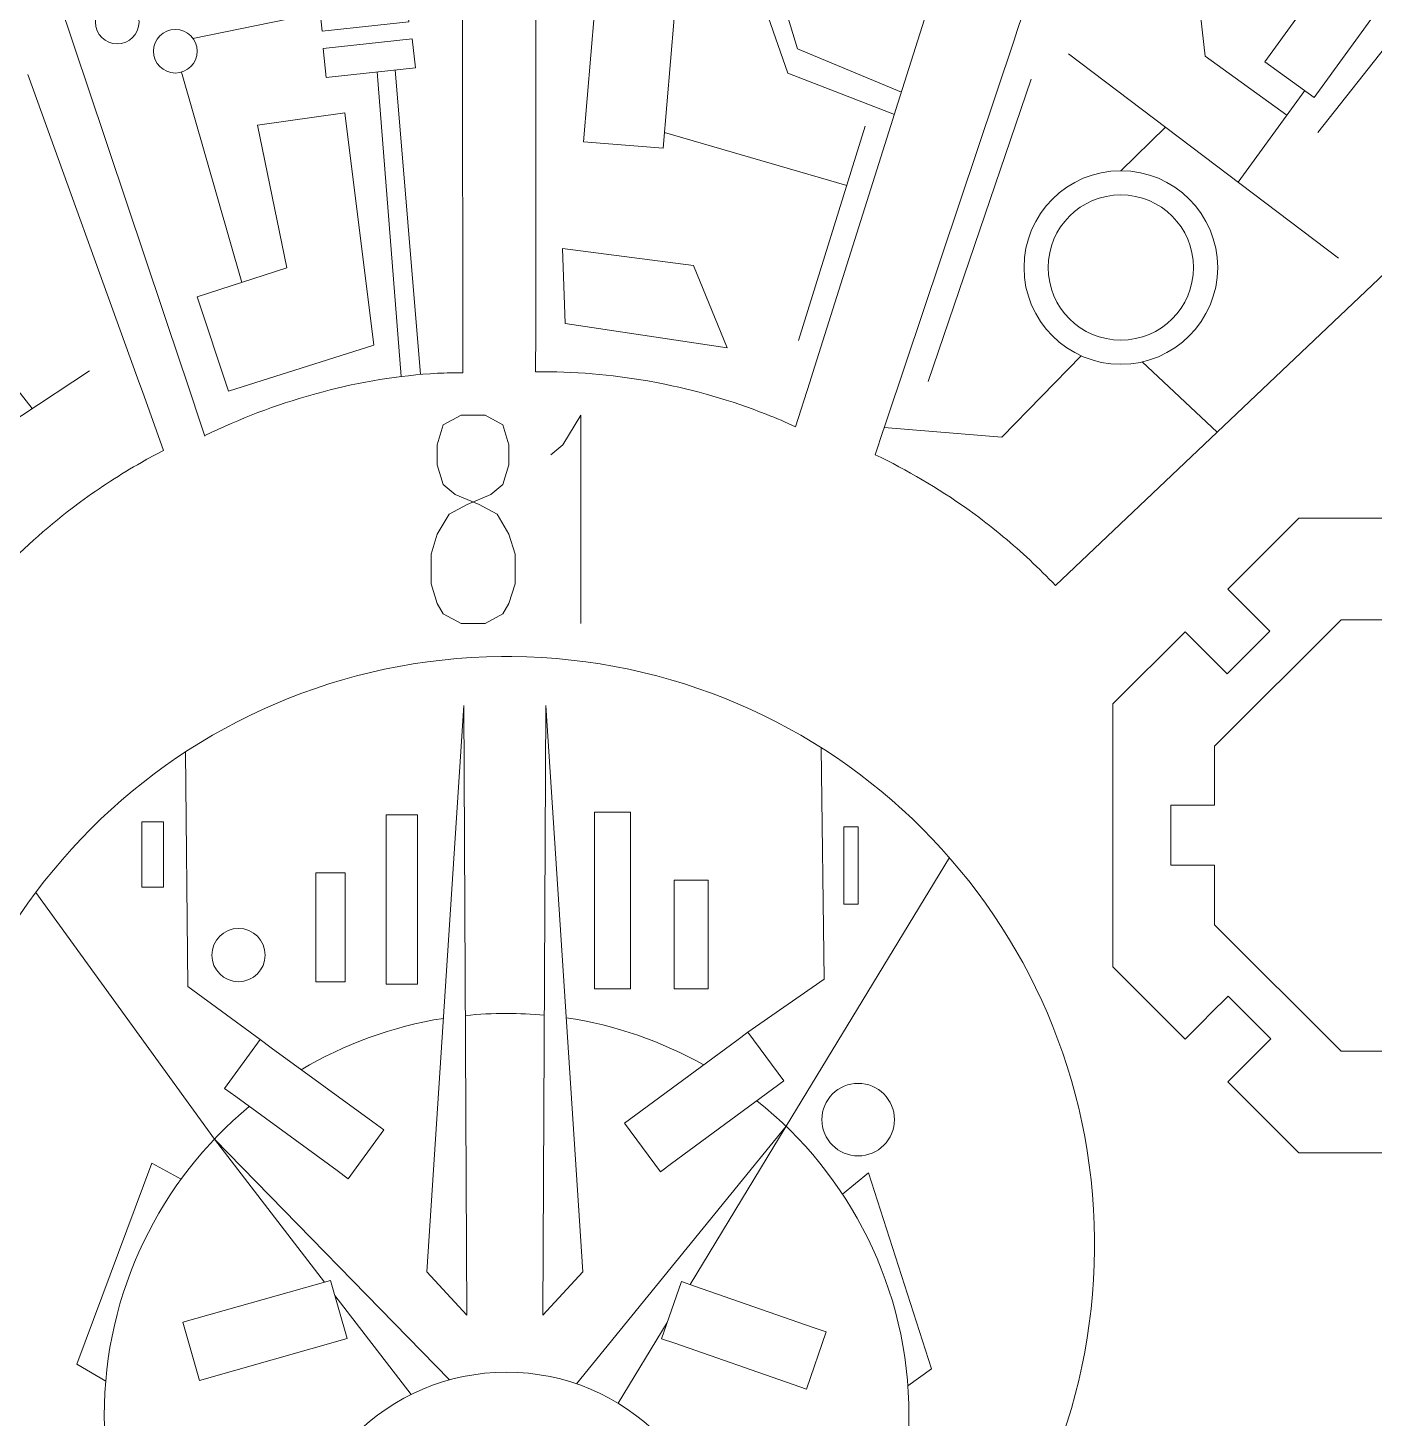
# Model space of a CAD drawing. Header units: millimetres. Extents: x -182 to 179, y -139 to 136.
# Drawn here: x -28.9 to 44.7, y -36.1 to 39.9 of the extents above; entities that cross this region are included whole.
import ezdxf

# ---------------------------------------------------------------- set-up
doc = ezdxf.new("R2010")
doc.units = ezdxf.units.MM
doc.header["$MEASUREMENT"] = 0
doc.layers.add('Layer 1', color=7, linetype='Continuous')

msp = doc.modelspace()

# ---------------------------------------------------------------- linework, layer by layer
at = {"layer": 'Layer 1', "color": 5, "lineweight": 9}
for points in [[(2.033, -12.6752), (4.0174, -12.6752), (4.0174, -3.018), (2.033, -3.018), (2.033, -12.6752)], [(-22.7051, -7.119), (-21.5145, -7.119), (-21.5145, -3.5472), (-22.7051, -3.5472), (-22.7051, -7.119)], [(-9.3441, -12.4107), (-7.6243, -12.4107), (-7.6243, -3.1503), (-9.3441, -3.1503), (-9.3441, -12.4107)], [(15.6595, -8.045), (16.4531, -8.045), (16.4531, -3.8118), (15.6595, -3.8118), (15.6595, -8.045)], [(-13.1804, -12.2784), (-11.593, -12.2784), (-11.593, -6.3252), (-13.1804, -6.3252), (-13.1804, -12.2784)], [(6.3986, -12.6752), (8.2506, -12.6752), (8.2506, -6.7222), (6.3986, -6.7222), (6.3986, -12.6752)]]:
    msp.add_lwpolyline(points, close=True, dxfattribs=at)
for centre, major_axis in [((-24.0421, 40.1696), (0, 1.1906)), ((-20.8671, 38.5821), (0, 1.1906)), ((30.8078, 26.7608), (0, 3.9687)), ((-17.4139, -10.8232), (0, 1.4552)), ((16.4528, -19.819), (0, 1.9844))]:
    msp.add_ellipse(centre, major_axis=major_axis, ratio=1, dxfattribs=at)
at = {"layer": 'Layer 1', "color": 1, "lineweight": 9}
for centre, major_axis in [((30.8078, 26.7608), (0, 5.2917)), ((-2.7628, -45.403), (0, 11.7788))]:
    msp.add_ellipse(centre, major_axis=major_axis, ratio=1, dxfattribs=at)
at = {"layer": 'Layer 1', "lineweight": 9}
for points, knots in [([(-1.1326, 75.6292), (-1.1326, 75.6292), (-1.1368, 70.2216), (-1.1368, 70.2216), (-1.1368, 70.2216), (4.0335, 70.2192), (8.6673, 67.015), (10.502, 62.1812), (10.502, 62.1812), (10.502, 62.1812), (13.6372, 61.635), (13.6372, 61.635), (13.6372, 61.635), (13.6372, 61.635), (11.4572, 49.1214), (11.4572, 49.1214), (11.4572, 49.1214), (11.4572, 49.1214), (8.322, 49.6676), (8.322, 49.6676), (8.322, 49.6676), (5.9541, 46.8974), (2.4883, 45.3034), (-1.156, 45.3058), (-1.156, 45.3058), (-1.156, 45.3058), (-1.1604, 39.5633), (-1.1604, 39.5633)], [0, 0, 0, 0, 0.125, 0.125, 0.125, 0.125, 0.25, 0.25, 0.25, 0.25, 0.375, 0.375, 0.375, 0.375, 0.5, 0.5, 0.5, 0.5, 0.625, 0.625, 0.625, 0.625, 0.75, 0.75, 0.75, 0.75, 1, 1, 1, 1]), ([(-5.1659, 37.9758), (-5.1659, 37.9758), (-5.1732, 45.5054), (-5.1732, 45.5054), (-5.1732, 45.5054), (-2.1107, 45.4927), (0.8409, 46.6412), (3.0883, 48.7219), (3.0883, 48.7219), (3.0883, 48.7219), (5.5517, 63.2632), (5.5517, 63.2632), (5.5517, 63.2632), (3.4397, 67.236), (-0.6977, 69.7075), (-5.1968, 69.6786), (-5.1968, 69.6786), (-5.1968, 69.6786), (-5.2011, 74.1123), (-5.2011, 74.1123)], [0, 0, 0, 0, 0.1666667, 0.1666667, 0.1666667, 0.1666667, 0.3333333, 0.3333333, 0.3333333, 0.3333333, 0.5, 0.5, 0.5, 0.5, 0.6666667, 0.6666667, 0.6666667, 0.6666667, 1, 1, 1, 1]), ([(29.9392, 71.5565), (29.9392, 71.5565), (27.9322, 65.2053), (27.9322, 65.2053), (27.9322, 65.2053), (31.8372, 63.9713), (34.7871, 60.7477), (35.6709, 56.7489), (35.6709, 56.7489), (36.5547, 52.7501), (35.2381, 48.5837), (32.2168, 45.8188), (32.2168, 45.8188), (29.1957, 43.054), (24.929, 42.1111), (21.024, 43.3451), (21.024, 43.3451), (21.024, 43.3451), (18.5135, 35.4009), (18.5135, 35.4009)], [0, 0, 0, 0, 0.1666667, 0.1666667, 0.1666667, 0.1666667, 0.3333333, 0.3333333, 0.3333333, 0.3333333, 0.5, 0.5, 0.5, 0.5, 0.6666667, 0.6666667, 0.6666667, 0.6666667, 1, 1, 1, 1]), ([(-36.0619, 67.6719), (-36.0619, 67.6719), (-34.5446, 63.1481), (-34.5446, 63.1481), (-34.5446, 63.1481), (-38.8194, 61.503), (-41.8532, 57.3578), (-41.8532, 52.5034), (-41.8532, 52.5034), (-41.8532, 46.206), (-36.7482, 41.101), (-30.4508, 41.101), (-30.4508, 41.101), (-29.3571, 41.101), (-28.2994, 41.2553), (-27.2981, 41.5428), (-27.2981, 41.5428), (-27.2981, 41.5428), (-27.259, 41.4263), (-27.259, 41.4263), (-27.259, 41.4263), (-27.259, 41.4263), (-24.7038, 33.8082), (-24.7038, 33.8082)], [0, 0, 0, 0, 0.1428571, 0.1428571, 0.1428571, 0.1428571, 0.2857143, 0.2857143, 0.2857143, 0.2857143, 0.4285714, 0.4285714, 0.4285714, 0.4285714, 0.5714286, 0.5714286, 0.5714286, 0.5714286, 0.7142857, 0.7142857, 0.7142857, 0.7142857, 1, 1, 1, 1]), ([(34.1921, 66.7288), (34.1921, 66.7288), (33.1673, 63.669), (33.1673, 63.669), (33.1673, 63.669), (37.1462, 62.3363), (40.1119, 58.9821), (40.9473, 54.8699), (40.9473, 54.8699), (41.7827, 50.7577), (40.3607, 46.5122), (37.2171, 43.7326), (37.2171, 43.7326), (34.0735, 40.9531), (29.6858, 40.0618), (25.7068, 41.3944), (25.7068, 41.3944), (25.7068, 41.3944), (25.1469, 39.7228), (25.1469, 39.7228)], [0, 0, 0, 0, 0.1666667, 0.1666667, 0.1666667, 0.1666667, 0.3333333, 0.3333333, 0.3333333, 0.3333333, 0.5, 0.5, 0.5, 0.5, 0.6666667, 0.6666667, 0.6666667, 0.6666667, 1, 1, 1, 1]), ([(41.3715, 36.0589), (41.3715, 36.0589), (38.681, 38.0098), (38.681, 38.0098), (38.681, 38.0098), (38.681, 38.0098), (46.1844, 48.3582), (46.1844, 48.3582), (46.1844, 48.3582), (46.1844, 48.3582), (48.875, 46.4073), (48.875, 46.4073), (48.875, 46.4073), (48.875, 46.4073), (41.3715, 36.0589), (41.3715, 36.0589)], [0, 0, 0, 0, 0.2, 0.2, 0.2, 0.2, 0.4, 0.4, 0.4, 0.4, 0.6, 0.6, 0.6, 0.6, 1, 1, 1, 1]), ([(54.7921, 35.5272), (54.7921, 35.5272), (27.2323, 9.3841), (27.2323, 9.3841), (27.2323, 9.3841), (26.7943, 9.8437), (26.3128, 10.3212), (25.8493, 10.7553), (25.8493, 10.7553), (24.8973, 11.6458), (23.8948, 12.4791), (22.8474, 13.2512)], [0, 0, 0, 0, 0.25, 0.25, 0.25, 0.25, 0.5, 0.5, 0.5, 0.5, 1, 1, 1, 1]), ([(-12.7959, 19.9719), (-10.7465, 20.512), (-8.65, 20.8589), (-6.5454, 20.9776), (-6.5454, 20.9776), (-6.0784, 21.0026), (-5.5774, 21.0088), (-5.1495, 21.0021), (-5.1495, 21.0021), (-5.1495, 21.0021), (-5.1517, 23.2724), (-5.1517, 23.2724)], [0, 0, 0, 0, 0.25, 0.25, 0.25, 0.25, 0.5, 0.5, 0.5, 0.5, 1, 1, 1, 1]), ([(-26.0492, 13.9487), (-24.9847, 14.7324), (-23.8737, 15.4534), (-22.7221, 16.1073), (-22.7221, 16.1073), (-22.3224, 16.3338), (-21.918, 16.5523), (-21.5091, 16.7623), (-21.5091, 16.7623), (-21.5091, 16.7623), (-22.6691, 19.9831), (-22.6691, 19.9831)], [0, 0, 0, 0, 0.25, 0.25, 0.25, 0.25, 0.5, 0.5, 0.5, 0.5, 1, 1, 1, 1]), ([(13.8017, 20.4905), (13.8017, 20.4905), (13.0331, 18.0584), (13.0331, 18.0584), (13.0331, 18.0584), (12.4997, 18.3028), (11.9731, 18.5229), (11.4277, 18.7388), (11.4277, 18.7388), (9.5109, 19.493), (7.5312, 20.0672), (5.5148, 20.4562)], [0, 0, 0, 0, 0.25, 0.25, 0.25, 0.25, 0.5, 0.5, 0.5, 0.5, 1, 1, 1, 1]), ([(57.958, 8.2188), (57.958, 8.2188), (58.8593, 9.12), (58.8593, 9.12), (58.8593, 9.12), (58.8593, 9.12), (54.9108, 13.0685), (54.9108, 13.0685), (54.9108, 13.0685), (54.9108, 13.0685), (49.4021, 13.0685), (49.4021, 13.0685), (49.4021, 13.0685), (49.4021, 13.0685), (49.4021, 9.8656), (49.4021, 9.8656), (49.4021, 9.8656), (49.4021, 9.8656), (46.1002, 9.8656), (46.1002, 9.8656), (46.1002, 9.8656), (46.1002, 9.8656), (46.1002, 13.0685), (46.1002, 13.0685), (46.1002, 13.0685), (46.1002, 13.0685), (40.5385, 13.0685), (40.5385, 13.0685), (40.5385, 13.0685), (40.5385, 13.0685), (36.6537, 9.1837), (36.6537, 9.1837), (36.6537, 9.1837), (36.6537, 9.1837), (38.9531, 6.8843), (38.9531, 6.8843), (38.9531, 6.8843), (38.9531, 6.8843), (36.6183, 4.5495), (36.6183, 4.5495), (36.6183, 4.5495), (36.6183, 4.5495), (35.6674, 5.5004), (35.6674, 5.5004)], [0, 0, 0, 0, 0.0833333, 0.0833333, 0.0833333, 0.0833333, 0.1666667, 0.1666667, 0.1666667, 0.1666667, 0.25, 0.25, 0.25, 0.25, 0.3333333, 0.3333333, 0.3333333, 0.3333333, 0.4166667, 0.4166667, 0.4166667, 0.4166667, 0.5, 0.5, 0.5, 0.5, 0.5833333, 0.5833333, 0.5833333, 0.5833333, 0.6666667, 0.6666667, 0.6666667, 0.6666667, 0.75, 0.75, 0.75, 0.75, 0.8333333, 0.8333333, 0.8333333, 0.8333333, 1, 1, 1, 1]), ([(35.2698, 5.898), (35.2698, 5.898), (34.3189, 6.8489), (34.3189, 6.8489), (34.3189, 6.8489), (34.3189, 6.8489), (30.3758, 2.9058), (30.3758, 2.9058), (30.3758, 2.9058), (30.3758, 2.9058), (30.3758, -11.4665), (30.3758, -11.4665), (30.3758, -11.4665), (30.3758, -11.4665), (34.3243, -15.415), (34.3243, -15.415), (34.3243, -15.415), (34.3243, -15.415), (35.2982, -14.4411), (35.2982, -14.4411)], [0, 0, 0, 0, 0.1666667, 0.1666667, 0.1666667, 0.1666667, 0.3333333, 0.3333333, 0.3333333, 0.3333333, 0.5, 0.5, 0.5, 0.5, 0.6666667, 0.6666667, 0.6666667, 0.6666667, 1, 1, 1, 1]), ([(35.9344, -5.9079), (35.9344, -5.9079), (33.5362, -5.9079), (33.5362, -5.9079), (33.5362, -5.9079), (33.5362, -5.9079), (33.5362, -2.6294), (33.5362, -2.6294), (33.5362, -2.6294), (33.5362, -2.6294), (35.9344, -2.6294), (35.9344, -2.6294), (35.9344, -2.6294), (35.9344, -2.6294), (35.9344, 0.6033), (35.9344, 0.6033), (35.9344, 0.6033), (35.9344, 0.6033), (42.841, 7.5099), (42.841, 7.5099), (42.841, 7.5099), (42.841, 7.5099), (52.6083, 7.5099), (52.6083, 7.5099), (52.6083, 7.5099), (52.6083, 7.5099), (59.515, 0.6033), (59.515, 0.6033), (59.515, 0.6033), (59.515, 0.6033), (59.515, -2.6294), (59.515, -2.6294), (59.515, -2.6294), (59.515, -2.6294), (62.0356, -2.6294), (62.0356, -2.6294), (62.0356, -2.6294), (62.0356, -2.6294), (62.0356, -5.9079), (62.0356, -5.9079), (62.0356, -5.9079), (62.0356, -5.9079), (59.515, -5.9079), (59.515, -5.9079), (59.515, -5.9079), (59.515, -5.9079), (59.515, -9.164), (59.515, -9.164), (59.515, -9.164), (59.515, -9.164), (52.6083, -16.0706), (52.6083, -16.0706), (52.6083, -16.0706), (52.6083, -16.0706), (42.841, -16.0706), (42.841, -16.0706), (42.841, -16.0706), (42.841, -16.0706), (35.9344, -9.164), (35.9344, -9.164), (35.9344, -9.164), (35.9344, -9.164), (35.9344, -5.9079), (35.9344, -5.9079)], [0, 0, 0, 0, 0.0588235, 0.0588235, 0.0588235, 0.0588235, 0.1176471, 0.1176471, 0.1176471, 0.1176471, 0.1764706, 0.1764706, 0.1764706, 0.1764706, 0.2352941, 0.2352941, 0.2352941, 0.2352941, 0.2941176, 0.2941176, 0.2941176, 0.2941176, 0.3529412, 0.3529412, 0.3529412, 0.3529412, 0.4117647, 0.4117647, 0.4117647, 0.4117647, 0.4705882, 0.4705882, 0.4705882, 0.4705882, 0.5294118, 0.5294118, 0.5294118, 0.5294118, 0.5882353, 0.5882353, 0.5882353, 0.5882353, 0.6470588, 0.6470588, 0.6470588, 0.6470588, 0.7058824, 0.7058824, 0.7058824, 0.7058824, 0.7647059, 0.7647059, 0.7647059, 0.7647059, 0.8235294, 0.8235294, 0.8235294, 0.8235294, 0.8823529, 0.8823529, 0.8823529, 0.8823529, 1, 1, 1, 1]), ([(35.6958, -14.0435), (35.6958, -14.0435), (36.6696, -13.0697), (36.6696, -13.0697), (36.6696, -13.0697), (36.6696, -13.0697), (39.0044, -15.4046), (39.0044, -15.4046), (39.0044, -15.4046), (39.0044, -15.4046), (36.6591, -17.7498), (36.6591, -17.7498), (36.6591, -17.7498), (36.6591, -17.7498), (40.5385, -21.6292), (40.5385, -21.6292), (40.5385, -21.6292), (40.5385, -21.6292), (46.1002, -21.6292), (46.1002, -21.6292), (46.1002, -21.6292), (46.1002, -21.6292), (46.1002, -18.404), (46.1002, -18.404), (46.1002, -18.404), (46.1002, -18.404), (49.4021, -18.404), (49.4021, -18.404), (49.4021, -18.404), (49.4021, -18.404), (49.4021, -21.6292), (49.4021, -21.6292), (49.4021, -21.6292), (49.4021, -21.6292), (54.9108, -21.6292), (54.9108, -21.6292), (54.9108, -21.6292), (54.9108, -21.6292), (58.8539, -17.6862), (58.8539, -17.6862), (58.8539, -17.6862), (58.8539, -17.6862), (57.9296, -16.7619), (57.9296, -16.7619)], [0, 0, 0, 0, 0.0833333, 0.0833333, 0.0833333, 0.0833333, 0.1666667, 0.1666667, 0.1666667, 0.1666667, 0.25, 0.25, 0.25, 0.25, 0.3333333, 0.3333333, 0.3333333, 0.3333333, 0.4166667, 0.4166667, 0.4166667, 0.4166667, 0.5, 0.5, 0.5, 0.5, 0.5833333, 0.5833333, 0.5833333, 0.5833333, 0.6666667, 0.6666667, 0.6666667, 0.6666667, 0.75, 0.75, 0.75, 0.75, 0.8333333, 0.8333333, 0.8333333, 0.8333333, 1, 1, 1, 1]), ([(11.776, -18.152), (11.776, -18.152), (6.2559, -22.2214), (6.2559, -22.2214), (6.2559, -22.2214), (6.2559, -22.2214), (5.6428, -22.6736), (5.6428, -22.6736), (5.6428, -22.6736), (5.6428, -22.6736), (3.6835, -20.0158), (3.6835, -20.0158), (3.6835, -20.0158), (3.6835, -20.0158), (4.2965, -19.5635), (4.2965, -19.5635), (4.2965, -19.5635), (4.2965, -19.5635), (9.8167, -15.4942), (9.8167, -15.4942), (9.8167, -15.4942), (9.8167, -15.4942), (10.4303, -15.042), (10.4303, -15.042), (10.4303, -15.042), (10.4303, -15.042), (12.3897, -17.6999), (12.3897, -17.6999), (12.3897, -17.6999), (12.3897, -17.6999), (11.776, -18.152), (11.776, -18.152)], [0, 0, 0, 0, 0.1111111, 0.1111111, 0.1111111, 0.1111111, 0.2222222, 0.2222222, 0.2222222, 0.2222222, 0.3333333, 0.3333333, 0.3333333, 0.3333333, 0.4444444, 0.4444444, 0.4444444, 0.4444444, 0.5555556, 0.5555556, 0.5555556, 0.5555556, 0.6666667, 0.6666667, 0.6666667, 0.6666667, 0.7777778, 0.7777778, 0.7777778, 0.7777778, 1, 1, 1, 1]), ([(-11.4126, -23.0493), (-11.4126, -23.0493), (-12.0271, -22.6011), (-12.0271, -22.6011), (-12.0271, -22.6011), (-12.0271, -22.6011), (-17.5678, -18.5597), (-17.5678, -18.5597), (-17.5678, -18.5597), (-17.5678, -18.5597), (-18.1845, -18.1098), (-18.1845, -18.1098), (-18.1845, -18.1098), (-18.1845, -18.1098), (-16.2387, -15.442), (-16.2387, -15.442), (-16.2387, -15.442), (-16.2387, -15.442), (-15.6219, -15.892), (-15.6219, -15.892), (-15.6219, -15.892), (-15.6219, -15.892), (-10.0813, -19.9335), (-10.0813, -19.9335), (-10.0813, -19.9335), (-10.0813, -19.9335), (-9.4668, -20.3816), (-9.4668, -20.3816), (-9.4668, -20.3816), (-9.4668, -20.3816), (-11.4126, -23.0493), (-11.4126, -23.0493)], [0, 0, 0, 0, 0.1111111, 0.1111111, 0.1111111, 0.1111111, 0.2222222, 0.2222222, 0.2222222, 0.2222222, 0.3333333, 0.3333333, 0.3333333, 0.3333333, 0.4444444, 0.4444444, 0.4444444, 0.4444444, 0.5555556, 0.5555556, 0.5555556, 0.5555556, 0.6666667, 0.6666667, 0.6666667, 0.6666667, 0.7777778, 0.7777778, 0.7777778, 0.7777778, 1, 1, 1, 1]), ([(-11.4842, -31.7819), (-11.4842, -31.7819), (-19.5477, -34.0705), (-19.5477, -34.0705), (-19.5477, -34.0705), (-19.5477, -34.0705), (-20.4492, -30.894), (-20.4492, -30.894), (-20.4492, -30.894), (-20.4492, -30.894), (-12.3858, -28.6054), (-12.3858, -28.6054), (-12.3858, -28.6054), (-12.3858, -28.6054), (-11.4842, -31.7819), (-11.4842, -31.7819)], [0, 0, 0, 0, 0.2, 0.2, 0.2, 0.2, 0.4, 0.4, 0.4, 0.4, 0.6, 0.6, 0.6, 0.6, 1, 1, 1, 1]), ([(14.7079, -31.425), (14.7079, -31.425), (13.624, -34.5439), (13.624, -34.5439), (13.624, -34.5439), (13.624, -34.5439), (12.9038, -34.2938), (12.9038, -34.2938), (12.9038, -34.2938), (12.9038, -34.2938), (6.4259, -32.0425), (6.4259, -32.0425), (6.4259, -32.0425), (6.4259, -32.0425), (5.7064, -31.7924), (5.7064, -31.7924), (5.7064, -31.7924), (5.7064, -31.7924), (6.7904, -28.6733), (6.7904, -28.6733), (6.7904, -28.6733), (6.7904, -28.6733), (7.5098, -28.9235), (7.5098, -28.9235), (7.5098, -28.9235), (7.5098, -28.9235), (13.9878, -31.1748), (13.9878, -31.1748), (13.9878, -31.1748), (13.9878, -31.1748), (14.7079, -31.425), (14.7079, -31.425)], [0, 0, 0, 0, 0.1111111, 0.1111111, 0.1111111, 0.1111111, 0.2222222, 0.2222222, 0.2222222, 0.2222222, 0.3333333, 0.3333333, 0.3333333, 0.3333333, 0.4444444, 0.4444444, 0.4444444, 0.4444444, 0.5555556, 0.5555556, 0.5555556, 0.5555556, 0.6666667, 0.6666667, 0.6666667, 0.6666667, 0.7777778, 0.7777778, 0.7777778, 0.7777778, 1, 1, 1, 1])]:
    msp.add_open_spline(points, degree=3, knots=knots, dxfattribs=at)
at = {"layer": 'Layer 1', "color": 1, "lineweight": 9}
for points, knots in [([(8.322, 49.6676), (8.322, 49.6676), (12.6031, 37.3916), (12.6031, 37.3916), (12.6031, 37.3916), (12.6031, 37.3916), (18.4289, 35.1328), (18.4289, 35.1328)], [0, 0, 0, 0, 0.3333333, 0.3333333, 0.3333333, 0.3333333, 1, 1, 1, 1]), ([(18.8114, 36.3431), (18.8114, 36.3431), (13.1322, 38.7145), (13.1322, 38.7145), (13.1322, 38.7145), (13.1322, 38.7145), (9.8896, 49.3945), (9.8896, 49.3945)], [0, 0, 0, 0, 0.3333333, 0.3333333, 0.3333333, 0.3333333, 1, 1, 1, 1]), ([(-8.6261, 44.933), (-8.6261, 44.933), (-13.3598, 44.41), (-13.3598, 44.41), (-13.3598, 44.41), (-13.3598, 44.41), (-12.8368, 39.6763), (-12.8368, 39.6763), (-12.8368, 39.6763), (-12.8368, 39.6763), (-8.1031, 40.1993), (-8.1031, 40.1993), (-8.1031, 40.1993), (-8.1031, 40.1993), (-8.6261, 44.933), (-8.6261, 44.933)], [0, 0, 0, 0, 0.2, 0.2, 0.2, 0.2, 0.4, 0.4, 0.4, 0.4, 0.6, 0.6, 0.6, 0.6, 1, 1, 1, 1]), ([(2.2385, 43.1311), (2.2385, 43.1311), (6.5891, 42.7691), (6.5891, 42.7691), (6.5891, 42.7691), (6.5891, 42.7691), (5.7991, 33.2769), (5.7991, 33.2769), (5.7991, 33.2769), (5.7991, 33.2769), (1.4485, 33.6389), (1.4485, 33.6389), (1.4485, 33.6389), (1.4485, 33.6389), (2.2385, 43.1311), (2.2385, 43.1311)], [0, 0, 0, 0, 0.2, 0.2, 0.2, 0.2, 0.4, 0.4, 0.4, 0.4, 0.6, 0.6, 0.6, 0.6, 1, 1, 1, 1]), ([(-10.0179, 22.5081), (-10.0179, 22.5081), (-17.9554, 19.9945), (-17.9554, 19.9945), (-17.9554, 19.9945), (-17.9554, 19.9945), (-19.6752, 25.1539), (-19.6752, 25.1539), (-19.6752, 25.1539), (-19.6752, 25.1539), (-14.7804, 26.7414), (-14.7804, 26.7414), (-14.7804, 26.7414), (-14.7804, 26.7414), (-16.3679, 34.5466), (-16.3679, 34.5466), (-16.3679, 34.5466), (-16.3679, 34.5466), (-11.6054, 35.2081), (-11.6054, 35.2081), (-11.6054, 35.2081), (-11.6054, 35.2081), (-10.0179, 22.5081), (-10.0179, 22.5081)], [0, 0, 0, 0, 0.1428571, 0.1428571, 0.1428571, 0.1428571, 0.2857143, 0.2857143, 0.2857143, 0.2857143, 0.4285714, 0.4285714, 0.4285714, 0.4285714, 0.5714286, 0.5714286, 0.5714286, 0.5714286, 0.7142857, 0.7142857, 0.7142857, 0.7142857, 1, 1, 1, 1]), ([(0.3009, 27.7997), (0.3009, 27.7997), (0.4332, 23.6987), (0.4332, 23.6987), (0.4332, 23.6987), (0.4332, 23.6987), (9.2967, 22.3758), (9.2967, 22.3758), (9.2967, 22.3758), (9.2967, 22.3758), (7.4446, 26.8737), (7.4446, 26.8737), (7.4446, 26.8737), (7.4446, 26.8737), (0.3009, 27.7997), (0.3009, 27.7997)], [0, 0, 0, 0, 0.2, 0.2, 0.2, 0.2, 0.4, 0.4, 0.4, 0.4, 0.6, 0.6, 0.6, 0.6, 1, 1, 1, 1]), ([(-5.2482, 18.6953), (-5.2482, 18.6953), (-6.2302, 18.1579), (-6.2302, 18.1579), (-6.2302, 18.1579), (-6.2302, 18.1579), (-6.5641, 17.0668), (-6.5641, 17.0668), (-6.5641, 17.0668), (-6.5641, 17.0668), (-6.5641, 15.9757), (-6.5641, 15.9757), (-6.5641, 15.9757), (-6.5641, 15.9757), (-6.2302, 14.9009), (-6.2302, 14.9009), (-6.2302, 14.9009), (-6.2302, 14.9009), (-5.582, 14.3472), (-5.582, 14.3472), (-5.582, 14.3472), (-5.582, 14.3472), (-4.2662, 13.8097), (-4.2662, 13.8097), (-4.2662, 13.8097), (-4.2662, 13.8097), (-3.2843, 13.2724), (-3.2843, 13.2724), (-3.2843, 13.2724), (-3.2843, 13.2724), (-2.6362, 12.1813), (-2.6362, 12.1813), (-2.6362, 12.1813), (-2.6362, 12.1813), (-2.3023, 11.0902), (-2.3023, 11.0902), (-2.3023, 11.0902), (-2.3023, 11.0902), (-2.3023, 9.4617), (-2.3023, 9.4617), (-2.3023, 9.4617), (-2.3023, 9.4617), (-2.6362, 8.3868), (-2.6362, 8.3868), (-2.6362, 8.3868), (-2.6362, 8.3868), (-2.9602, 7.8332), (-2.9602, 7.8332), (-2.9602, 7.8332), (-2.9602, 7.8332), (-3.9422, 7.2958), (-3.9422, 7.2958), (-3.9422, 7.2958), (-3.9422, 7.2958), (-5.2482, 7.2958), (-5.2482, 7.2958), (-5.2482, 7.2958), (-5.2482, 7.2958), (-6.2302, 7.8332), (-6.2302, 7.8332), (-6.2302, 7.8332), (-6.2302, 7.8332), (-6.5641, 8.3868), (-6.5641, 8.3868), (-6.5641, 8.3868), (-6.5641, 8.3868), (-6.8881, 9.4617), (-6.8881, 9.4617), (-6.8881, 9.4617), (-6.8881, 9.4617), (-6.8881, 11.0902), (-6.8881, 11.0902), (-6.8881, 11.0902), (-6.8881, 11.0902), (-6.5641, 12.1813), (-6.5641, 12.1813), (-6.5641, 12.1813), (-6.5641, 12.1813), (-5.9061, 13.2724), (-5.9061, 13.2724), (-5.9061, 13.2724), (-5.9061, 13.2724), (-4.9242, 13.8097), (-4.9242, 13.8097), (-4.9242, 13.8097), (-4.9242, 13.8097), (-3.6182, 14.3472), (-3.6182, 14.3472), (-3.6182, 14.3472), (-3.6182, 14.3472), (-2.9602, 14.9009), (-2.9602, 14.9009), (-2.9602, 14.9009), (-2.9602, 14.9009), (-2.6362, 15.9757), (-2.6362, 15.9757), (-2.6362, 15.9757), (-2.6362, 15.9757), (-2.6362, 17.0668), (-2.6362, 17.0668), (-2.6362, 17.0668), (-2.6362, 17.0668), (-2.9602, 18.1579), (-2.9602, 18.1579), (-2.9602, 18.1579), (-2.9602, 18.1579), (-3.9422, 18.6953), (-3.9422, 18.6953), (-3.9422, 18.6953), (-3.9422, 18.6953), (-5.2482, 18.6953), (-5.2482, 18.6953)], [0, 0, 0, 0, 0.0344828, 0.0344828, 0.0344828, 0.0344828, 0.0689655, 0.0689655, 0.0689655, 0.0689655, 0.1034483, 0.1034483, 0.1034483, 0.1034483, 0.137931, 0.137931, 0.137931, 0.137931, 0.1724138, 0.1724138, 0.1724138, 0.1724138, 0.2068966, 0.2068966, 0.2068966, 0.2068966, 0.2413793, 0.2413793, 0.2413793, 0.2413793, 0.2758621, 0.2758621, 0.2758621, 0.2758621, 0.3103448, 0.3103448, 0.3103448, 0.3103448, 0.3448276, 0.3448276, 0.3448276, 0.3448276, 0.3793103, 0.3793103, 0.3793103, 0.3793103, 0.4137931, 0.4137931, 0.4137931, 0.4137931, 0.4482759, 0.4482759, 0.4482759, 0.4482759, 0.4827586, 0.4827586, 0.4827586, 0.4827586, 0.5172414, 0.5172414, 0.5172414, 0.5172414, 0.5517241, 0.5517241, 0.5517241, 0.5517241, 0.5862069, 0.5862069, 0.5862069, 0.5862069, 0.6206897, 0.6206897, 0.6206897, 0.6206897, 0.6551724, 0.6551724, 0.6551724, 0.6551724, 0.6896552, 0.6896552, 0.6896552, 0.6896552, 0.7241379, 0.7241379, 0.7241379, 0.7241379, 0.7586207, 0.7586207, 0.7586207, 0.7586207, 0.7931034, 0.7931034, 0.7931034, 0.7931034, 0.8275862, 0.8275862, 0.8275862, 0.8275862, 0.862069, 0.862069, 0.862069, 0.862069, 0.8965517, 0.8965517, 0.8965517, 0.8965517, 0.9310345, 0.9310345, 0.9310345, 0.9310345, 1, 1, 1, 1]), ([(-0.3384, 16.5294), (-0.3384, 16.5294), (0.3097, 17.0668), (0.3097, 17.0668), (0.3097, 17.0668), (0.3097, 17.0668), (1.2917, 18.6953), (1.2917, 18.6953), (1.2917, 18.6953), (1.2917, 18.6953), (1.2917, 7.2958), (1.2917, 7.2958)], [0, 0, 0, 0, 0.25, 0.25, 0.25, 0.25, 0.5, 0.5, 0.5, 0.5, 1, 1, 1, 1]), ([(-7.1205, -28.1318), (-7.1205, -28.1318), (-4.9371, -30.5131), (-4.9371, -30.5131), (-4.9371, -30.5131), (-4.9371, -30.5131), (-5.0931, 2.8244), (-5.0931, 2.8244), (-5.0931, 2.8244), (-5.0931, 2.8244), (-7.1205, -28.1318), (-7.1205, -28.1318)], [0, 0, 0, 0, 0.25, 0.25, 0.25, 0.25, 0.5, 0.5, 0.5, 0.5, 1, 1, 1, 1]), ([(1.4089, -28.1318), (1.4089, -28.1318), (-0.7745, -30.5131), (-0.7745, -30.5131), (-0.7745, -30.5131), (-0.7745, -30.5131), (-0.6185, 2.8244), (-0.6185, 2.8244), (-0.6185, 2.8244), (-0.6185, 2.8244), (1.4089, -28.1318), (1.4089, -28.1318)], [0, 0, 0, 0, 0.25, 0.25, 0.25, 0.25, 0.5, 0.5, 0.5, 0.5, 1, 1, 1, 1]), ([(-0.6977, -14.1088), (-1.3775, -14.0455), (-2.0664, -14.0131), (-2.7628, -14.0131), (-2.7628, -14.0131), (-3.5228, -14.0131), (-4.2737, -14.0518), (-5.0138, -14.127)], [0, 0, 0, 0, 0.3333333, 0.3333333, 0.3333333, 0.3333333, 1, 1, 1, 1]), ([(-16.8286, -19.0989), (-21.6718, -23.1329), (-24.7547, -29.209), (-24.7547, -36.005), (-24.7547, -36.005), (-24.7547, -48.1507), (-14.9085, -57.9969), (-2.7628, -57.9969), (-2.7628, -57.9969), (9.3829, -57.9969), (19.2291, -48.1507), (19.2291, -36.005), (19.2291, -36.005), (19.2291, -29.0303), (15.9821, -22.8137), (10.9174, -18.7849)], [0, 0, 0, 0, 0.2, 0.2, 0.2, 0.2, 0.4, 0.4, 0.4, 0.4, 0.6, 0.6, 0.6, 0.6, 1, 1, 1, 1])]:
    msp.add_open_spline(points, degree=3, knots=knots, dxfattribs=at)
at = {"layer": 'Layer 1', "color": 5, "lineweight": 9}
for points, knots in [([(34.9798, 42.1762), (34.9798, 42.1762), (35.4244, 38.3166), (35.4244, 38.3166), (35.4244, 38.3166), (35.4244, 38.3166), (39.8848, 35.0825), (39.8848, 35.0825)], [0, 0, 0, 0, 0.3333333, 0.3333333, 0.3333333, 0.3333333, 1, 1, 1, 1]), ([(-7.9225, 39.2599), (-7.9225, 39.2599), (-12.7881, 38.726), (-12.7881, 38.726), (-12.7881, 38.726), (-12.7881, 38.726), (-12.6149, 37.148), (-12.6149, 37.148), (-12.6149, 37.148), (-12.6149, 37.148), (-7.7493, 37.6819), (-7.7493, 37.6819), (-7.7493, 37.6819), (-7.7493, 37.6819), (-7.9225, 39.2599), (-7.9225, 39.2599)], [0, 0, 0, 0, 0.2, 0.2, 0.2, 0.2, 0.4, 0.4, 0.4, 0.4, 0.6, 0.6, 0.6, 0.6, 1, 1, 1, 1]), ([(28.6427, 21.9309), (28.6427, 21.9309), (24.3119, 17.4806), (24.3119, 17.4806), (24.3119, 17.4806), (24.3119, 17.4806), (17.8767, 18.0158), (17.8767, 18.0158)], [0, 0, 0, 0, 0.3333333, 0.3333333, 0.3333333, 0.3333333, 1, 1, 1, 1]), ([(-16.2387, -15.442), (-16.2387, -15.442), (-20.1928, -12.5428), (-20.1928, -12.5428), (-20.1928, -12.5428), (-20.1928, -12.5428), (-20.314, 0.2816), (-20.314, 0.2816)], [0, 0, 0, 0, 0.3333333, 0.3333333, 0.3333333, 0.3333333, 1, 1, 1, 1]), ([(10.4303, -15.042), (10.4303, -15.042), (14.5999, -12.1459), (14.5999, -12.1459), (14.5999, -12.1459), (14.5999, -12.1459), (14.4258, 0.5093), (14.4258, 0.5093)], [0, 0, 0, 0, 0.3333333, 0.3333333, 0.3333333, 0.3333333, 1, 1, 1, 1]), ([(-20.5559, -23.0778), (-20.5559, -23.0778), (-22.1425, -22.2006), (-22.1425, -22.2006), (-22.1425, -22.2006), (-22.1425, -22.2006), (-26.2435, -33.1808), (-26.2435, -33.1808), (-26.2435, -33.1808), (-26.2435, -33.1808), (-24.6738, -34.1053), (-24.6738, -34.1053)], [0, 0, 0, 0, 0.25, 0.25, 0.25, 0.25, 0.5, 0.5, 0.5, 0.5, 1, 1, 1, 1]), ([(15.5974, -23.895), (15.5974, -23.895), (17.0159, -22.7297), (17.0159, -22.7297), (17.0159, -22.7297), (17.0159, -22.7297), (20.4555, -33.4454), (20.4555, -33.4454), (20.4555, -33.4454), (20.4555, -33.4454), (19.1695, -34.3735), (19.1695, -34.3735)], [0, 0, 0, 0, 0.25, 0.25, 0.25, 0.25, 0.5, 0.5, 0.5, 0.5, 1, 1, 1, 1])]:
    msp.add_open_spline(points, degree=3, knots=knots, dxfattribs=at)
for points in [[(-19.906, 39.2851), (-19.906, 39.2851), (-12.9494, 40.6956), (-12.9494, 40.6956)], [(46.8015, 40.764), (46.8015, 40.764), (41.576, 34.1494), (41.576, 34.1494)], [(27.9499, 38.4489), (27.9499, 38.4489), (42.7005, 27.2702), (42.7005, 27.2702)], [(-17.2278, 25.9476), (-17.2278, 25.9476), (-20.5369, 37.4379), (-20.5369, 37.4379)], [(-9.8396, 37.4525), (-9.8396, 37.4525), (-8.527, 20.8066), (-8.527, 20.8066)], [(-8.8592, 37.5601), (-8.8592, 37.5601), (-7.4612, 20.9133), (-7.4612, 20.9133)], [(25.8994, 37.0598), (25.8994, 37.0598), (20.277, 20.5233), (20.277, 20.5233)], [(37.2276, 31.4178), (37.2276, 31.4178), (40.8611, 36.4291), (40.8611, 36.4291)], [(16.8374, 34.4801), (16.8374, 34.4801), (13.1994, 22.7723), (13.1994, 22.7723)], [(30.8078, 32.0525), (30.8078, 32.0525), (33.2535, 34.4296), (33.2535, 34.4296)], [(15.8329, 31.2472), (15.8329, 31.2472), (5.8717, 34.1482), (5.8717, 34.1482)], [(-31.4075, 22.4986), (-31.4075, 22.4986), (-28.6997, 19.0457), (-28.6997, 19.0457)], [(31.9667, 21.5964), (31.9667, 21.5964), (36.0637, 17.7614), (36.0637, 17.7614)], [(-32.9704, 16.224), (-32.9704, 16.224), (-25.5621, 21.1188), (-25.5621, 21.1188)], [(12.5103, -20.1817), (12.5103, -20.1817), (1.0547, -34.2566), (1.0547, -34.2566)], [(-18.7312, -20.8837), (-18.7312, -20.8837), (-5.8751, -34.0397), (-5.8751, -34.0397)]]:
    msp.add_open_spline(points, degree=3, dxfattribs=at)
at = {"layer": 'Layer 1', "color": 1, "lineweight": 9}
for points in [[(-1.1608, 39.0011), (-1.1608, 39.0011), (-1.1604, 39.5633), (-1.1604, 39.5633)], [(24.9684, 39.1896), (24.9684, 39.1896), (25.147, 39.7228), (25.147, 39.7228)], [(-5.1653, 37.4136), (-5.1653, 37.4136), (-5.1649, 37.9758), (-5.1649, 37.9758)], [(18.3396, 34.8662), (18.3396, 34.8662), (18.5182, 35.3994), (18.5182, 35.3994)], [(-24.5249, 33.2752), (-24.5249, 33.2752), (-24.7039, 33.8082), (-24.7039, 33.8082)], [(-5.1515, 23.2724), (-5.1515, 23.2724), (-5.1523, 23.8346), (-5.1523, 23.8346)], [(-1.1723, 23.2724), (-1.1723, 23.2724), (-1.1731, 23.8346), (-1.1731, 23.8346)], [(-20.3524, 20.8354), (-20.3524, 20.8354), (-20.5314, 21.3684), (-20.5314, 21.3684)], [(5.5148, 20.4562), (5.5148, 20.4562), (4.9624, 20.5606), (4.9624, 20.5606)], [(13.8018, 20.4904), (13.8018, 20.4904), (13.971, 21.0266), (13.971, 21.0266)], [(-22.8599, 20.5119), (-22.8599, 20.5119), (-22.6691, 19.9831), (-22.6691, 19.9831)], [(-12.796, 19.9722), (-12.796, 19.9722), (-13.339, 19.8264), (-13.339, 19.8264)], [(17.8416, 17.896), (17.8416, 17.896), (18.0108, 18.4322), (18.0108, 18.4322)], [(-26.0494, 13.949), (-26.0494, 13.949), (-26.5004, 13.6132), (-26.5004, 13.6132)], [(22.8475, 13.2512), (22.8475, 13.2512), (22.3935, 13.583), (22.3935, 13.583)], [(-3.0404, 5.4966), (-3.0404, 5.4966), (-2.4782, 5.4966), (-2.4782, 5.4966)], [(35.2698, 5.8979), (35.2698, 5.8979), (35.6674, 5.5005), (35.6674, 5.5005)], [(12.5103, -20.1817), (12.5103, -20.1817), (21.4432, -5.496), (21.4432, -5.496)], [(-18.7312, -20.8837), (-18.7312, -20.8837), (-28.4989, -7.407), (-28.4989, -7.407)], [(-6.2135, -14.2823), (-9.0143, -14.7236), (-11.6394, -15.6939), (-13.9835, -17.0872)], [(8.0086, -16.8271), (5.7271, -15.5429), (3.1932, -14.654), (0.5, -14.2535)], [(35.298, -14.4409), (35.298, -14.4409), (35.696, -14.0437), (35.696, -14.0437)], [(7.2662, -28.8388), (7.2662, -28.8388), (12.5103, -20.1817), (12.5103, -20.1817)], [(-12.715, -28.6988), (-12.715, -28.6988), (-18.7312, -20.8837), (-18.7312, -20.8837)], [(29.3735, -26.9173), (29.3735, -26.9173), (29.3735, -26.3551), (29.3735, -26.3551)], [(-7.9856, -34.8425), (-7.9856, -34.8425), (-12.1515, -29.4309), (-12.1515, -29.4309)], [(3.3372, -35.3248), (3.3372, -35.3248), (6.0152, -30.904), (6.0152, -30.904)]]:
    msp.add_open_spline(points, degree=3, dxfattribs=at)
at = {"layer": 'Layer 1', "lineweight": 9}
for points in [[(-1.1609, 39.0011), (-1.1609, 39.0011), (-1.1726, 23.8346), (-1.1726, 23.8346)], [(24.9684, 39.1897), (24.9684, 39.1897), (18.0155, 18.4307), (18.0155, 18.4307)], [(-22.86, 20.5119), (-22.86, 20.5119), (-28.9266, 37.313), (-28.9266, 37.313)], [(-5.1522, 23.8346), (-5.1522, 23.8346), (-5.1654, 37.4136), (-5.1654, 37.4136)], [(18.3441, 34.8648), (18.3441, 34.8648), (13.9711, 21.0266), (13.9711, 21.0266)], [(-24.525, 33.2752), (-24.525, 33.2752), (-20.5314, 21.3684), (-20.5314, 21.3684)], [(-1.173, 23.2724), (-1.173, 23.2724), (-1.1747, 21.0606), (-1.1747, 21.0606)], [(-20.3526, 20.8353), (-20.3526, 20.8353), (-19.2509, 17.5506), (-19.2509, 17.5506)], [(4.9619, 20.558), (2.9418, 20.9126), (0.8877, 21.0821), (-1.1747, 21.0606)], [(-19.2586, 17.5739), (-17.361, 18.49), (-15.3748, 19.2515), (-13.3384, 19.8241)], [(17.8369, 17.8975), (17.8369, 17.8975), (17.3785, 16.5288), (17.3785, 16.5288)], [(22.3921, 13.581), (20.8128, 14.7049), (19.1356, 15.6919), (17.3785, 16.5288)], [(-30.5956, 9.917), (-29.3328, 11.2609), (-27.9619, 12.4964), (-26.4991, 13.6116)], [(-3.0404, 5.4931), (-20.5633, 5.3426), (-34.738, -8.8321), (-34.8885, -26.3551)], [(29.3699, -26.3551), (29.2194, -8.8321), (15.0447, 5.3426), (-2.4782, 5.4931)], [(-34.8885, -26.9173), (-34.738, -44.4403), (-20.5633, -58.615), (-3.0404, -58.7655)], [(-2.4782, -58.7655), (15.0447, -58.615), (29.2194, -44.4403), (29.3699, -26.9173)]]:
    msp.add_open_spline(points, degree=3, dxfattribs=at)

doc.saveas('drawing.dxf')
